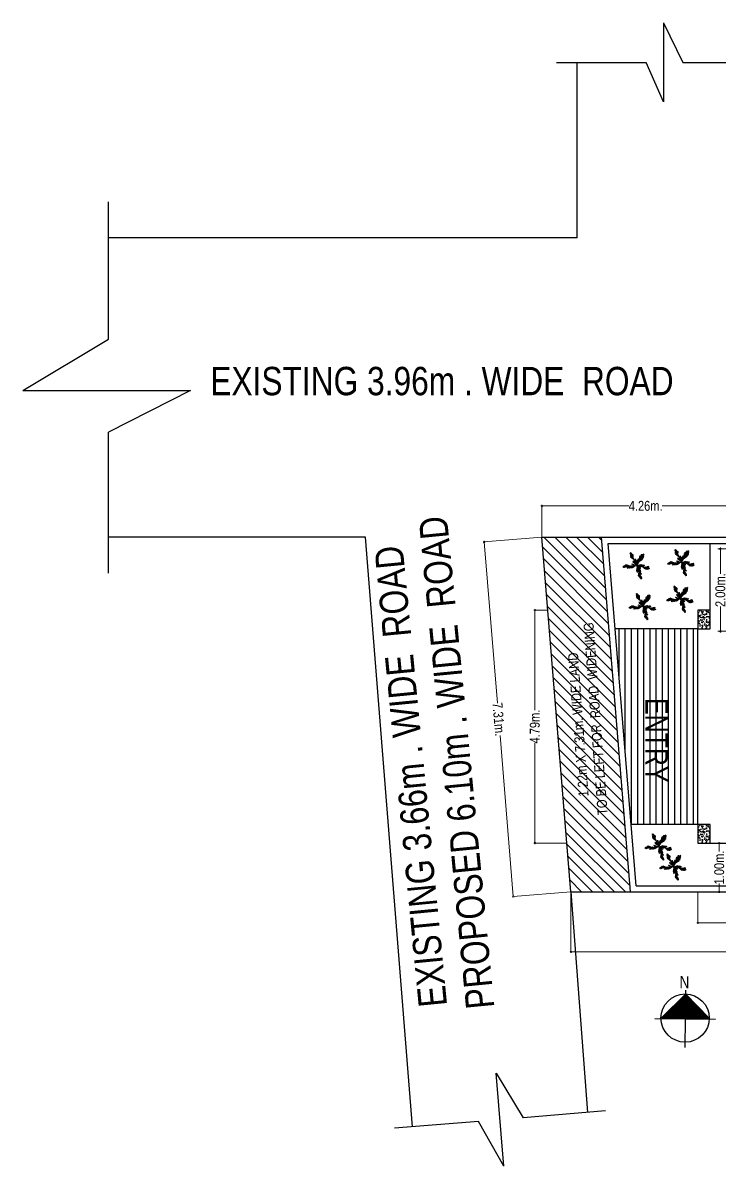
# Model space of a CAD drawing. Header units: inches. Extents: x -3410734 to 406749, y -209950 to -6742.
# Drawn here: x -3410734 to -3410171, y -80013 to -79088 of the extents above; entities that cross this region are included whole.
import ezdxf
from ezdxf.enums import TextEntityAlignment as Align

# ---------------------------------------------------------------- set-up
doc = ezdxf.new("R2010")
doc.units = ezdxf.units.IN
doc.header["$LTSCALE"] = 30
doc.header["$MEASUREMENT"] = 0
doc.header["$PDMODE"] = 3
doc.linetypes.add('PHANTOM2', pattern=[1.25, 0.625, -0.125, 0.125, -0.125, 0.125, -0.125])
doc.layers.get('Defpoints').update_dxf_attribs({"lineweight": 30})
for name, color, linetype, lineweight in [('CAR', 190, 'Continuous', 30), ('column', 1, 'Continuous', 30), ('DIM', 136, 'Continuous', 30), ('hash', 251, 'Continuous', 30), ('HATCH', 8, 'Continuous', 30), ('SEC-LINE', 4, 'PHANTOM2', 30), ('TEXT', 7, 'Continuous', 30), ('TREE', 3, 'Continuous', 30), ('WALL', 7, 'Continuous', 30)]:
    doc.layers.add(name, color=color, linetype=linetype, lineweight=lineweight)
doc.styles.get("Standard").update_dxf_attribs({"font": 'arial.ttf'})
doc.styles.add('style H', font='arial.ttf', dxfattribs={"width": 0.8, "height": 8})
doc.styles.add('styleM', font='arial.ttf', dxfattribs={"width": 0.8, "height": 8})
doc.styles.add('styleSH', font='arial.ttf', dxfattribs={"width": 0.8})
doc.dimstyles.new('DIT-3', dxfattribs={"dimtxt": 8, "dimasz": 3, "dimexe": 0.18, "dimexo": 0.0625, "dimgap": 0.09, "dimtad": 0, "dimtoh": 1, "dimlfac": 0.0254, "dimzin": 0, "dimdsep": 46, "dimtxsty": 'style H', "dimblk": 'DOTSMALL', "dimcen": 3, "dimclrd": 36, "dimclre": 32, "dimclrt": 26, "dimadec": 0, "dimazin": 0, "dimtfac": 1, "dimtix": 1, "dimtofl": 0, "dimtmove": 0, "dimatfit": 3, "dimldrblk": 'DOTSMALL', "dimfxl": 1, "dimtolj": 1, "dimtzin": 0, "dimlwd": 15, "dimlwe": 15, "dimarcsym": 0})
doc.dimstyles.new('DIT-5', dxfattribs={"dimtxt": 8, "dimasz": 3, "dimexe": 2, "dimexo": 0.0625, "dimgap": 0, "dimtad": 0, "dimlfac": 0.0254, "dimzin": 0, "dimdsep": 46, "dimtxsty": 'styleM', "dimblk": 'DOTSMALL', "dimcen": 3, "dimdle": 1, "dimclrd": 36, "dimclre": 32, "dimclrt": 107, "dimadec": 0, "dimazin": 0, "dimtfac": 1, "dimtix": 1, "dimtofl": 0, "dimtmove": 0, "dimatfit": 3, "dimldrblk": 'DOTSMALL', "dimfxl": 1, "dimtolj": 1, "dimtzin": 0, "dimlwd": 9, "dimlwe": 9, "dimarcsym": 0})

# ---------------------------------------------------------------- blocks, each defined once
blk = doc.blocks.new('_DotSmall')
at = {"layer": 'DIM', "color": 0, "const_width": 0.5}
blk.add_lwpolyline([(-0.0625, 0, 1), (0.0625, 0, 1)], format="xyb", close=True, dxfattribs=at)
blk = doc.blocks.new('*D120')
at = {"layer": 'Defpoints', "color": 0, "transparency": 16777216}
for p in [(-3410290.88, -79791.25), (-3409306.63, -79791.25), (-3409306.63, -79839.8)]:
    blk.add_point(p, dxfattribs=at)
at = {"layer": 'WALL', "color": 32, "lineweight": 15, "transparency": 16777216}
for p, q in [((-3410290.88, -79791.31), (-3410290.88, -79839.98)), ((-3409306.63, -79791.31), (-3409306.63, -79839.98))]:
    blk.add_line(p, q, dxfattribs=at)
at = {"layer": 'WALL', "color": 36, "lineweight": 15, "transparency": 16777216}
for p, q in [((-3410290.88, -79839.8), (-3409814.48, -79839.8)), ((-3409306.63, -79839.8), (-3409783.03, -79839.8))]:
    blk.add_line(p, q, dxfattribs=at)
at = {"layer": 'WALL', "color": 36, "lineweight": 15, "transparency": 16777216, "xscale": 3, "yscale": 3, "zscale": 3, "rotation": 180}
blk.add_blockref('_DotSmall', (-3410290.88, -79839.8), dxfattribs=at)
at = {"layer": 'WALL', "color": 36, "lineweight": 15, "transparency": 16777216, "xscale": 3, "yscale": 3, "zscale": 3}
blk.add_blockref('_DotSmall', (-3409306.63, -79839.8), dxfattribs=at)
at = {"layer": 'WALL', "color": 26, "transparency": 16777216, "insert": (-3409798.76, -79839.8), "char_height": 8, "attachment_point": 5, "style": 'style H'}
blk.add_mtext('\\A1;25.00m.', dxfattribs=at)
blk = doc.blocks.new('*D123')
at = {"layer": 'Defpoints', "color": 0, "transparency": 16777216}
for p in [(-3410314.38, -79504.38), (-3410290.88, -79791.25), (-3410337.55, -79795.07)]:
    blk.add_point(p, dxfattribs=at)
at = {"layer": 'WALL', "color": 32, "lineweight": 15, "transparency": 16777216}
for p, q in [((-3410314.44, -79504.39), (-3410361.23, -79508.22)), ((-3410290.94, -79791.25), (-3410337.73, -79795.08))]:
    blk.add_line(p, q, dxfattribs=at)
at = {"layer": 'WALL', "color": 36, "lineweight": 15, "transparency": 16777216}
for p, q in [((-3410361.05, -79508.2), (-3410350.37, -79638.52)), ((-3410337.55, -79795.07), (-3410348.23, -79664.75))]:
    blk.add_line(p, q, dxfattribs=at)
at = {"layer": 'WALL', "color": 36, "lineweight": 15, "transparency": 16777216, "xscale": 3, "yscale": 3, "zscale": 3}
for p, rotation in [((-3410361.05, -79508.2), 94.6832487299576), ((-3410337.55, -79795.07), 274.6832487299576)]:
    blk.add_blockref('_DotSmall', p, dxfattribs=dict(at, rotation=rotation))
at = {"layer": 'WALL', "color": 26, "transparency": 16777216, "insert": (-3410349.3, -79651.64), "char_height": 8, "attachment_point": 5, "rotation": 274.68325, "style": 'style H'}
blk.add_mtext('\\A1;7.31m.', dxfattribs=at)
blk = doc.blocks.new('*D124')
at = {"layer": 'Defpoints', "color": 0, "transparency": 16777216}
for p in [(-3410314.38, -79479.07), (-3410314.38, -79504.38), (-3410146.63, -79504.38)]:
    blk.add_point(p, dxfattribs=at)
at = {"layer": 'WALL', "color": 32, "lineweight": 15, "transparency": 16777216}
for p, q in [((-3410314.38, -79504.32), (-3410314.38, -79478.89)), ((-3410146.63, -79504.32), (-3410146.63, -79478.89))]:
    blk.add_line(p, q, dxfattribs=at)
at = {"layer": 'WALL', "color": 36, "lineweight": 15, "transparency": 16777216}
for p, q in [((-3410314.38, -79479.07), (-3410243.82, -79479.07)), ((-3410146.63, -79479.07), (-3410217.2, -79479.07))]:
    blk.add_line(p, q, dxfattribs=at)
at = {"layer": 'WALL', "color": 36, "lineweight": 15, "transparency": 16777216, "xscale": 3, "yscale": 3, "zscale": 3, "rotation": 180}
blk.add_blockref('_DotSmall', (-3410314.38, -79479.07), dxfattribs=at)
at = {"layer": 'WALL', "color": 36, "lineweight": 15, "transparency": 16777216, "xscale": 3, "yscale": 3, "zscale": 3}
blk.add_blockref('_DotSmall', (-3410146.63, -79479.07), dxfattribs=at)
at = {"layer": 'WALL', "color": 26, "transparency": 16777216, "insert": (-3410230.51, -79479.07), "char_height": 8, "attachment_point": 5, "style": 'style H'}
blk.add_mtext('\\A1;4.26m.', dxfattribs=at)
blk = doc.blocks.new('*D84')
at = {"layer": 'Defpoints', "color": 0, "transparency": 16777216}
for p in [(-3410178.6, -79751.75), (-3410179.33, -79791.25), (-3410171.04, -79791.25)]:
    blk.add_point(p, dxfattribs=at)
at = {"layer": 'WALL', "color": 32, "lineweight": 15, "transparency": 16777216}
for p, q in [((-3410178.54, -79751.75), (-3410170.86, -79751.75)), ((-3410179.26, -79791.25), (-3410170.86, -79791.25))]:
    blk.add_line(p, q, dxfattribs=at)
at = {"layer": 'WALL', "color": 36, "lineweight": 15, "transparency": 16777216}
for p, q in [((-3410171.04, -79751.75), (-3410171.04, -79758.61)), ((-3410171.04, -79791.25), (-3410171.04, -79784.38))]:
    blk.add_line(p, q, dxfattribs=at)
at = {"layer": 'WALL', "color": 36, "lineweight": 15, "transparency": 16777216, "xscale": 3, "yscale": 3, "zscale": 3}
for p, rotation in [((-3410171.04, -79751.75), 90), ((-3410171.04, -79791.25), 270)]:
    blk.add_blockref('_DotSmall', p, dxfattribs=dict(at, rotation=rotation))
at = {"layer": 'WALL', "color": 26, "transparency": 16777216, "insert": (-3410171.04, -79771.5), "char_height": 8, "attachment_point": 5, "rotation": 90, "style": 'style H'}
blk.add_mtext('\\A1;1.00m.', dxfattribs=at)
blk = doc.blocks.new('*D16')
at = {"layer": 'CAR', "color": 32, "lineweight": 15, "transparency": 16777216}
for p, q in [((-3410188.36, -79791.31), (-3410188.36, -79816.44)), ((-3409346.13, -79791.31), (-3409346.13, -79816.44))]:
    blk.add_line(p, q, dxfattribs=at)
at = {"layer": 'CAR', "color": 36, "lineweight": 15, "transparency": 16777216}
for p, q in [((-3410188.36, -79816.26), (-3409782.97, -79816.26)), ((-3409346.13, -79816.26), (-3409751.52, -79816.26))]:
    blk.add_line(p, q, dxfattribs=at)
at = {"layer": 'Defpoints', "color": 0, "transparency": 16777216}
for p in [(-3410188.36, -79791.25), (-3409346.13, -79791.25), (-3410188.36, -79816.26)]:
    blk.add_point(p, dxfattribs=at)
at = {"layer": 'CAR', "color": 36, "lineweight": 15, "transparency": 16777216, "xscale": 3, "yscale": 3, "zscale": 3, "rotation": 180}
blk.add_blockref('_DotSmall', (-3410188.36, -79816.26), dxfattribs=at)
at = {"layer": 'CAR', "color": 36, "lineweight": 15, "transparency": 16777216, "xscale": 3, "yscale": 3, "zscale": 3}
blk.add_blockref('_DotSmall', (-3409346.13, -79816.26), dxfattribs=at)
at = {"layer": 'CAR', "color": 26, "transparency": 16777216, "insert": (-3409767.25, -79816.26), "char_height": 8, "attachment_point": 5, "style": 'style H'}
blk.add_mtext('\\A1;20.90m.', dxfattribs=at)
blk = doc.blocks.new('*D19')
at = {"layer": 'CAR', "color": 32, "lineweight": 15, "transparency": 16777216}
for p, q in [((-3410309.62, -79563.32), (-3410320.27, -79563.32)), ((-3410294.18, -79751.75), (-3410320.27, -79751.75))]:
    blk.add_line(p, q, dxfattribs=at)
at = {"layer": 'CAR', "color": 36, "lineweight": 15, "transparency": 16777216}
for p, q in [((-3410320.09, -79563.32), (-3410320.09, -79644.22)), ((-3410320.09, -79751.75), (-3410320.09, -79670.84))]:
    blk.add_line(p, q, dxfattribs=at)
at = {"layer": 'Defpoints', "color": 0, "transparency": 16777216}
for p in [(-3410320.09, -79563.32), (-3410309.55, -79563.32), (-3410294.12, -79751.75)]:
    blk.add_point(p, dxfattribs=at)
at = {"layer": 'CAR', "color": 36, "lineweight": 15, "transparency": 16777216, "xscale": 3, "yscale": 3, "zscale": 3}
for p, rotation in [((-3410320.09, -79563.32), 90), ((-3410320.09, -79751.75), 270)]:
    blk.add_blockref('_DotSmall', p, dxfattribs=dict(at, rotation=rotation))
at = {"layer": 'CAR', "color": 26, "transparency": 16777216, "insert": (-3410320.09, -79657.53), "char_height": 8, "attachment_point": 5, "rotation": 90, "style": 'style H'}
blk.add_mtext('\\A1;4.79m.', dxfattribs=at)
blk = doc.blocks.new('*D107')
at = {"layer": 'Defpoints', "color": 0, "transparency": 16777216}
for p in [(-3410170.11, -79513.8), (-3410162.17, -79513.8), (-3410162.17, -79580.49)]:
    blk.add_point(p, dxfattribs=at)
at = {"layer": 'WALL', "color": 32, "lineweight": 9, "transparency": 16777216}
for p, q in [((-3410162.23, -79513.8), (-3410172.11, -79513.8)), ((-3410162.23, -79580.49), (-3410172.11, -79580.49))]:
    blk.add_line(p, q, dxfattribs=at)
at = {"layer": 'WALL', "color": 36, "lineweight": 9, "transparency": 16777216}
for p, q in [((-3410170.11, -79512.8), (-3410170.11, -79533.99)), ((-3410170.11, -79581.49), (-3410170.11, -79560.29))]:
    blk.add_line(p, q, dxfattribs=at)
at = {"layer": 'WALL', "color": 36, "lineweight": 9, "transparency": 16777216, "xscale": 3, "yscale": 3, "zscale": 3}
for p, rotation in [((-3410170.11, -79513.8), 90), ((-3410170.11, -79580.49), 270)]:
    blk.add_blockref('_DotSmall', p, dxfattribs=dict(at, rotation=rotation))
at = {"layer": 'WALL', "color": 107, "transparency": 16777216, "insert": (-3410170.11, -79547.14), "char_height": 8, "attachment_point": 5, "rotation": 90, "style": 'styleM'}
blk.add_mtext('\\A1;2.00m.', dxfattribs=at)
blk = doc.blocks.new('COCONUT')
at = {"layer": 'TREE', "color": 122}
for p, q in [((-15.9, 32.1), (-22, 39.7)), ((-15.9, 32.1), (-21.9, 38.6)), ((-15.8, 32), (-15.9, 38.8)), ((-15.6, 31.6), (-15.7, 38.7)), ((17, 30.3), (16.7, 38.6)), ((17.4, 31), (17.1, 38.9)), ((17.9, 32), (17.6, 39.3)), ((18.1, 32.4), (17.8, 39.5)), ((18.3, 32.8), (18, 39.6)), ((18.4, 32.9), (23.2, 43.8)), ((18.4, 32.9), (24.1, 43.3)), ((18.4, 32.9), (22.3, 43)), ((18.4, 32.9), (21.3, 42.2)), ((18.4, 32.9), (24, 42.1)), ((18.4, 32.9), (20.5, 41.6)), ((18.4, 32.9), (19.7, 41)), ((18.4, 32.9), (24, 40.9)), ((18.4, 32.9), (24, 39.8)), ((18.4, 32.9), (23.9, 38.9)), ((-13.3, -2.4), (-25.2, 1.5)), ((-12.1, -2.2), (-24, 1.7)), ((-15.9, 32.1), (-21.8, 37.7)), ((-15.8, 32), (-21.6, 35.6)), ((-15.6, 31.6), (-21.6, 35.3)), ((-15.3, 31.2), (-21.6, 35)), ((-14.8, 30.2), (-21.5, 34.4)), ((-14.4, 29.5), (-21.5, 33.9)), ((-9.6, -1.7), (-21.5, 2.2)), ((-14, 28.8), (-21.4, 33.4)), ((-13.5, 28), (-21.4, 32.8)), ((-13, 27.1), (-21.3, 32.2)), ((-12.3, 25.8), (-21.3, 31.4)), ((-11.6, 24.6), (-21.2, 30.5)), ((-8.7, -1.6), (-20.6, 2.3)), ((-9.8, 21.5), (-20.5, 28.1)), ((-7.9, -1.4), (-19.8, 2.5)), ((-9, 20.1), (-19.7, 26.6)), ((-6.8, -1.2), (-18.8, 2.7)), ((-7.8, 18), (-18.5, 24.6)), ((-5.8, 14.5), (-16.5, 21.1)), ((-15.3, 31.2), (-15.5, 38.5)), ((-3.3, -0.6), (-15.2, 3.3)), ((-14.8, 30.2), (-14.9, 38.1)), ((-14.4, 29.5), (-14.6, 37.8)), ((-14, 28.8), (-14.2, 37.6)), ((-1.9, -0.3), (-13.8, 3.6)), ((-13.5, 28), (-13.7, 37.2)), ((0, 0), (-11.9, 3.9)), ((-9.8, 21.5), (-10.1, 34.1)), ((-9, 20.1), (-9.2, 32.6)), ((-7.8, 18), (-8, 30.5)), ((-3.9, 11.2), (-4.2, 23.7)), ((-3.5, 10.4), (-3.7, 23)), ((-3, 9.7), (-3.3, 22.3)), ((-2.5, 8.8), (-2.8, 21.3)), ((-1.8, 7.6), (-2.1, 20.1)), ((-0.7, 5.6), (-1, 18.2)), ((0, 4.5), (-0.3, 17)), ((3.3, 2.7), (2.8, 15.2)), ((3.3, 2.7), (13.6, 9.9)), ((4.2, 4.4), (3.7, 17)), ((4.2, 4.4), (14.5, 11.6)), ((4.8, 5.6), (4.3, 18.2)), ((4.8, 5.6), (15.1, 12.8)), ((5.8, 7.6), (5.3, 20.2)), ((5.8, 7.6), (16.1, 14.8)), ((6.4, 8.9), (5.9, 21.4)), ((6.1, 0.1), (17.8, 4.7)), ((6.1, 0.1), (16.3, -7.2)), ((6.9, 9.8), (6.4, 22.4)), ((7.5, 0), (19.1, 4.6)), ((12.2, 20.5), (22.5, 27.7)), ((12.9, 22), (23.2, 29.2)), ((14.5, 25.2), (14.1, 36.5)), ((14.5, 25.2), (23.8, 31.7)), ((15.1, 26.5), (14.7, 37)), ((15.1, 26.5), (23.8, 32.5)), ((15.8, 27.8), (15.4, 37.6)), ((15.8, 27.8), (23.8, 33.4)), ((16.2, 28.7), (15.9, 37.9)), ((16.2, 28.7), (23.8, 34)), ((16.7, 29.5), (16.3, 38.3)), ((16.7, 29.5), (23.8, 34.6)), ((17, 30.3), (23.9, 35)), ((17.4, 31), (23.9, 35.5)), ((17.9, 32), (23.9, 36.2)), ((18.1, 32.4), (23.9, 36.5)), ((18.3, 32.8), (23.9, 36.7)), ((25.6, -2.3), (37.3, 2.4)), ((29.2, -2.7), (39.7, 1.5)), ((30.6, -2.9), (40.4, 1)), ((32, -3), (41.1, 0.6)), ((33, -3.2), (41.7, 0.2)), ((-33.3, -6.1), (-40.5, -9.8)), ((-33.1, -6), (-39.6, -3.9)), ((-32.7, -6), (-39.4, -3.7)), ((-32.2, -5.9), (-39.2, -3.6)), ((-31.1, -5.7), (-38.6, -3.2)), ((-33.1, -6), (-38.4, -10.3)), ((-30.3, -5.5), (-38.2, -2.9)), ((-32.7, -6), (-38.2, -10.4)), ((-32.2, -5.9), (-37.9, -10.5)), ((-29.5, -5.4), (-37.8, -2.6)), ((-28.6, -5.2), (-37.4, -2.3)), ((-31.1, -5.7), (-37.3, -10.6)), ((-27.6, -5), (-36.9, -2)), ((-30.3, -5.5), (-36.8, -10.7)), ((-29.5, -5.4), (-36.3, -10.9)), ((-28.6, -5.2), (-35.8, -11)), ((-27.6, -5), (-35.2, -11.2)), ((-26.2, -4.8), (-34.4, -11.4)), ((-24.8, -4.5), (-33.6, -11.6)), ((-21.2, -3.9), (-31, -11.7)), ((-19.6, -3.6), (-29.4, -11.4)), ((-17.2, -3.1), (-27, -11)), ((-4.6, -20.8), (-13.7, -29.4)), ((-8.8, -34), (-13.5, -40.7)), ((-8.8, -34), (-13.4, -41.6)), ((-8.8, -34), (-13.3, -42.6)), ((-8.8, -34), (-13.1, -43.9)), ((-8.8, -34), (-13, -45.1)), ((-3.8, -18.5), (-12.9, -27.1)), ((-8.8, -34), (-12, -45.4)), ((-1.9, -0.3), (-11.7, -8.2)), ((-2.2, -13.5), (-11.3, -22.1)), ((-8.8, -34), (-11.2, -44.5)), ((-1.4, -11), (-10.5, -19.7)), ((-8.8, -34), (-10.4, -43.6)), ((-1.2, -10.2), (-10.3, -18.8)), ((-0.9, -9.4), (-10, -18.1)), ((-0.6, -8.4), (-9.7, -17)), ((-8.8, -34), (-9.6, -42.8)), ((-0.1, -7.1), (-9.2, -15.7)), ((-8.8, -34), (-9, -42.1)), ((-8.8, -33.8), (-7.5, -40.5)), ((-8.7, -33.4), (-7.4, -40.4)), ((0.6, -4.9), (-8.6, -13.6)), ((-8.5, -32.9), (-7.2, -40.1)), ((-8.2, -31.9), (-6.7, -39.7)), ((1, -3.7), (-8.1, -12.3)), ((-7.9, -31.1), (-6.4, -39.3)), ((-7.7, -30.3), (-6.1, -39)), ((1.6, -1.8), (-7.5, -10.4)), ((-7.4, -29.5), (-5.7, -38.5)), ((-7.1, -28.5), (-5.3, -38.1)), ((-6.6, -27.1), (-4.7, -37.5)), ((-6.2, -25.7), (-4.1, -36.8)), ((-5.1, -22.3), (-2.8, -34.7)), ((-1.4, -11), (0.9, -23.4)), ((-1.2, -10.2), (1.2, -22.5)), ((-0.9, -9.4), (1.4, -21.8)), ((-0.6, -8.4), (1.7, -20.7)), ((-0.1, -7.1), (2.2, -19.4)), ((0.6, -4.9), (2.9, -17.3)), ((1, -3.7), (3.3, -16)), ((7.5, 0), (17.7, -7.3)), ((9.7, -0.3), (19.9, -7.6)), ((11.1, -0.5), (21.3, -7.8)), ((12.1, -0.6), (22.4, -7.9)), ((13, -0.7), (23.2, -8)), ((13.8, -0.8), (24.1, -8.1)), ((16.4, -1.1), (26.6, -8.4)), ((17.6, -1.3), (27.8, -8.6)), ((21.6, -1.8), (31.8, -9.1)), ((24, -2.1), (34.2, -9.4)), ((34, -3.3), (42.1, -0.1)), ((34.8, -3.4), (42.5, -0.3)), ((35.6, -3.5), (42.9, -0.6)), ((36.7, -3.6), (43.5, -0.9)), ((37.2, -3.7), (43.8, -1.1)), ((37.6, -3.7), (44, -1.2)), ((37.8, -3.7), (45.8, -2.4)), ((37.8, -3.7), (46.6, -2.8)), ((37.8, -3.7), (47.5, -3.4)), ((37.8, -3.7), (49.6, -4.7)), ((37.8, -3.7), (48.5, -4.1)), ((37.8, -3.7), (45.2, -7)), ((37.8, -3.7), (46.1, -6.7)), ((37.8, -3.7), (47.1, -6.4)), ((37.8, -3.7), (48.3, -6)), ((37.8, -3.7), (49.4, -5.7))]:
    blk.add_line(p, q, dxfattribs=at)
at = {"layer": 'TREE', "color": 243}
for p, q in [((1.6, 0.3), (-29.5, -5.4)), ((2.1, 0.7), (-15.9, 32.1)), ((18.8, 33.8), (2.2, 0.4)), ((37.3, -3.7), (2.3, 0.6)), ((2.1, -0.3), (-7.7, -30.3))]:
    blk.add_line(p, q, dxfattribs=at)

msp = doc.modelspace()

# ---------------------------------------------------------------- hatches: boundary and pattern name
at = {"layer": 'hash'}
h = msp.add_hatch(dxfattribs=at)
h.set_pattern_fill('AR-CONC', color=256, scale=0.65, angle=540, style=0)
h.set_pattern_definition([(230, (-3333394.6476, 72025.3535), (-4.66219119, 0.40788888), [0.4875, -5.3625]), (175, (-3333394.6476, 72025.3535), (0.90188367, -4.88924887), [0.39, -4.29]), (280.4514, (-3333395.036, 72025.3875), (-3.76031098, -4.48135702), [0.41431123, -4.55742373]), (226.1842, (-3333394.6476, 72024.0535), (-6.93706682, 1.0758736), [0.73125, -8.04375]), (276.6356, (-3333395.226, 72024.143), (-6.07530759, -6.33176616), [0.62146687, -6.8361345]), (171.1842, (-3333394.6476, 72024.0535), (-6.07530264, -6.3317709), [0.585, -6.435]), (201, (-3333395.2976, 72024.3785), (-3.87989584, 2.61702279), [0.4875, -5.3625]), (146, (-3333395.2976, 72024.3785), (-1.58154966, -4.71347529), [0.39, -4.29]), (251.4514, (-3333395.621, 72024.5966), (-5.46144709, -2.09644823), [0.41431123, -4.55742373]), (217.5, (-3333394.6476, 72025.3535), (-0.07903906, -2.16381005), [0, -4.238, 0, -4.355, 0, -4.30625]), (187.5, (-3333394.6476, 72025.3535), (-1.709951993, -2.563676127), [0, -2.483, 0, -4.1405, 0, -1.64125]), (147.5, (-3333393.198, 72025.3535), (-3.469845835, 0.146606666), [0, -1.625, 0, -5.07, 0, -6.7275]), (137.5, (-3333392.548, 72025.3535), (-3.7907101, -0.650682385), [0, -2.1125, 0, -3.367, 0, -4.7775])])
h.paths.add_polyline_path([(-3410188.358, -79578.382), (-3410178.358, -79578.382), (-3410178.358, -79563.382), (-3410188.358, -79563.382)])
h = msp.add_hatch(dxfattribs=at)
h.set_pattern_fill('AR-CONC', color=256, scale=0.65, angle=540, style=0)
h.set_pattern_definition([(230, (-3333394.6476, 71851.9905), (-4.66219119, 0.40788888), [0.4875, -5.3625]), (175, (-3333394.6476, 71851.9905), (0.90188367, -4.88924887), [0.39, -4.29]), (280.4514, (-3333395.036, 71852.0245), (-3.76031098, -4.48135702), [0.41431123, -4.55742373]), (226.1842, (-3333394.6476, 71850.6905), (-6.93706682, 1.0758736), [0.73125, -8.04375]), (276.6356, (-3333395.226, 71850.78), (-6.07530759, -6.33176616), [0.62146687, -6.8361345]), (171.1842, (-3333394.6476, 71850.6905), (-6.07530264, -6.3317709), [0.585, -6.435]), (201, (-3333395.2976, 71851.0155), (-3.87989584, 2.61702279), [0.4875, -5.3625]), (146, (-3333395.2976, 71851.0155), (-1.58154966, -4.71347529), [0.39, -4.29]), (251.4514, (-3333395.621, 71851.2335), (-5.46144709, -2.09644823), [0.41431123, -4.55742373]), (217.5, (-3333394.6476, 71851.9905), (-0.07903906, -2.16381005), [0, -4.238, 0, -4.355, 0, -4.30625]), (187.5, (-3333394.6476, 71851.9905), (-1.709951993, -2.563676127), [0, -2.483, 0, -4.1405, 0, -1.64125]), (147.5, (-3333393.198, 71851.9905), (-3.469845835, 0.146606666), [0, -1.625, 0, -5.07, 0, -6.7275]), (137.5, (-3333392.548, 71851.9905), (-3.7907101, -0.650682385), [0, -2.1125, 0, -3.367, 0, -4.7775])])
h.paths.add_polyline_path([(-3410188.358, -79751.745), (-3410178.358, -79751.745), (-3410178.358, -79736.745), (-3410188.358, -79736.745)])
at = {"layer": 'HATCH', "lineweight": 20, "ltscale": 2}
h = msp.add_hatch(dxfattribs=at)
h.set_pattern_fill('ANSI31', color=256, scale=50, angle=90, style=0)
h.set_pattern_definition([(135, (-3561300.4677, -46250.023), (-4.41941738, -4.41941738), [])])
h.paths.add_polyline_path([(-3410266.222, -79504.382), (-3410314.383, -79504.382), (-3410290.883, -79791.245), (-3410242.722, -79791.245)])
h.paths.add_polyline_path([(-3410258.597, -79733.137), (-3410270.676, -79570.811), (-3410283.226, -79571.744), (-3410271.147, -79734.071)], flags=24)
h.paths.add_polyline_path([(-3410274.219, -79715.814), (-3410283.382, -79592.667), (-3410295.775, -79593.59), (-3410286.612, -79716.736)], flags=24)
at = {"layer": 'HATCH'}
h = msp.add_hatch(dxfattribs=at)
h.set_pattern_fill('ANSI31', color=256, scale=40, angle=45, style=0)
h.set_pattern_definition([(90, (-3620936.9513, 0), (-5, 1e-15), [])])
h.paths.add_polyline_path([(-3410188.358, -79578.382), (-3410255.143, -79578.382), (-3410242.17, -79736.745), (-3410188.358, -79736.745)])
h.paths.add_polyline_path([(-3410208.225, -79630.844), (-3410208.225, -79706.274), (-3410235.225, -79706.274), (-3410235.225, -79630.844)], flags=24)
at = {"layer": 'SEC-LINE', "linetype": 'Continuous', "ltscale": 0.5}
h = msp.add_hatch(dxfattribs=at)
h.set_pattern_fill('ANSI31', color=256, angle=359.516325, style=0)
h.set_pattern_definition([(44.5163252, (-3491572.71577, -78340.21518), (-0.08763905766, 0.0891313389), [])])
h.paths.add_polyline_path([(-3410198.269, -79873.787), (-3410217.948, -79893.136, 0.0000233), (-3410217.948, -79893.138), (-3410198.434, -79893.312)])
h = msp.add_hatch(dxfattribs=at)
h.set_pattern_fill('ANSI31', color=256, angle=359.516325, style=0)
h.set_pattern_definition([(44.5163252, (-3491572.88029, -78340.20467), (-0.08763905766, 0.0891313389), [])])
h.paths.add_polyline_path([(-3410198.434, -79873.776), (-3410198.598, -79893.302), (-3410179.084, -79893.476, 0.0002591), (-3410179.084, -79893.455)])

# ---------------------------------------------------------------- linework, layer by layer
at = {"layer": 'column'}
for points in [[(-3410178.358, -79578.382), (-3410178.358, -79563.382), (-3410188.358, -79563.382), (-3410188.358, -79578.382), (-3410178.358, -79578.382)], [(-3410178.358, -79751.745), (-3410178.358, -79736.745), (-3410188.358, -79736.745), (-3410188.358, -79751.745), (-3410178.358, -79751.745)]]:
    msp.add_lwpolyline(points, dxfattribs=at)
at = {"layer": 'SEC-LINE', "linetype": 'Continuous', "ltscale": 0.5}
for p, q in [((-3410198.076, -79873.776), (-3410217.755, -79893.126)), ((-3410198.409, -79870.803), (-3410198.799, -79917.091)), ((-3410198.434, -79873.776), (-3410179.084, -79893.455)), ((-3410223.026, -79893.729), (-3410174.181, -79894.165))]:
    msp.add_line(p, q, dxfattribs=at)
msp.add_circle((-3410198.598, -79893.291), 19.515, dxfattribs=at)
at = {"layer": 'WALL'}
for p, q in [((-3410216.199, -79088.402), (-3410216.199, -79152.308)), ((-3410216.199, -79088.402), (-3410200.494, -79120.355)), ((-3410302.459, -79120.355), (-3410230.01, -79120.355)), ((-3410285.765, -79262.357), (-3410285.765, -79120.355)), ((-3410216.199, -79152.308), (-3410230.01, -79120.355)), ((-3410200.494, -79120.355), (-3410129.938, -79120.355)), ((-3410664.777, -79344.164), (-3410664.777, -79233.187)), ((-3410285.765, -79262.357), (-3410664.777, -79262.357)), ((-3410733.916, -79385.739), (-3410664.777, -79344.164)), ((-3410733.916, -79385.739), (-3410598.496, -79385.739)), ((-3410598.496, -79385.739), (-3410664.777, -79419.528)), ((-3410664.777, -79533.49), (-3410664.777, -79419.528)), ((-3410456.95, -79504.319), (-3410664.777, -79504.319)), ((-3410419.071, -79981.204), (-3410456.95, -79504.319)), ((-3410290.883, -79791.245), (-3410314.383, -79504.382)), ((-3410314.383, -79504.382), (-3410146.633, -79504.382)), ((-3410242.722, -79791.245), (-3410266.222, -79504.382)), ((-3410238.115, -79786.245), (-3410260.796, -79509.382)), ((-3410260.796, -79509.382), (-3410141.633, -79509.382)), ((-3410178.358, -79563.382), (-3410178.358, -79509.382)), ((-3410188.358, -79578.382), (-3410255.143, -79578.382)), ((-3410188.358, -79736.745), (-3410188.358, -79578.382)), ((-3410188.358, -79736.745), (-3410242.17, -79736.745)), ((-3410178.358, -79751.745), (-3410058.635, -79751.745)), ((-3410290.883, -79791.245), (-3409306.633, -79791.245)), ((-3410290.883, -79791.245), (-3410277.459, -79969.603)), ((-3410238.115, -79786.245), (-3409311.633, -79786.245)), ((-3410345.183, -80013.024), (-3410351.347, -79937.783)), ((-3410351.347, -79937.783), (-3410329.648, -79973.878)), ((-3410263.058, -79968.423), (-3410329.648, -79973.878)), ((-3410365.721, -79976.834), (-3410433.473, -79982.384)), ((-3410345.183, -80013.024), (-3410365.721, -79976.834))]:
    msp.add_line(p, q, dxfattribs=at)

# ---------------------------------------------------------------- block references
at = {"layer": 'TREE', "lineweight": 20, "xscale": -0.2399999997578561, "yscale": 0.2400000000343425, "zscale": 0.24}
for p in [(-3410237.129, -79527.329), (-3410200.905, -79524.769), (-3410201.763, -79554.328), (-3410232.11, -79560.412), (-3410219.253, -79754.71), (-3410207.451, -79770.927)]:
    msp.add_blockref('COCONUT', p, dxfattribs=at)

# ---------------------------------------------------------------- texts
at = {"layer": 'TEXT', "width": 0.8}
msp.add_text('EXISTING 3.96m . WIDE  ROAD', height=22.93145, dxfattribs=at).set_placement((-3410395.197, -79378.087), align=Align.MIDDLE_CENTER)
for s, height, rotation, p in [('PROPOSED 6.10m . WIDE  ROAD', 22.93145, 95.526473, (-3410383.391, -79686.698)), ('EXISTING 3.66m . WIDE  ROAD', 22.93145, 95.526473, (-3410420.414, -79697.882)), (' TO BE LEFT FOR  ROAD  WIDENING', 8.10777, 94.25544, (-3410270.909, -79652.441)), ('1.22m X 7.31m. WIDE LAND ', 8.10777, 94.25544, (-3410285.052, -79654.706))]:
    msp.add_text(s, height=height, rotation=rotation, dxfattribs=at).set_placement(p, align=Align.MIDDLE_CENTER)
msp.add_text('N', height=9.8, rotation=179.516325, dxfattribs=at).set_placement((-3410195.167, -79859.411))
at = {"layer": 'TEXT', "insert": (-3410230.725, -79668.559), "char_height": 18, "width": 491.37154, "attachment_point": 8, "rotation": 270, "style": 'styleSH'}
msp.add_mtext('ENTRY', dxfattribs=at)

# ---------------------------------------------------------------- dimensions: what is measured, and where the dimension line sits
at = {"layer": 'CAR'}
dim = msp.add_linear_dim(base=(-3410320.091, -79563.319), p1=(-3410294.119, -79751.745), p2=(-3410309.554, -79563.319), angle=90, text='4.79m.', dimstyle='DIT-3', override={"dimpost": 'm.'}, dxfattribs=at)
dim.commit()
dim.dimension.update_dxf_attribs({"geometry": '*D19', "text_midpoint": (-3410320.091, -79657.532)})
dim = msp.add_linear_dim(base=(-3410188.358, -79816.26), p1=(-3409346.133, -79791.245), p2=(-3410188.358, -79791.245), text='20.90m.', dimstyle='DIT-3', override={"dimpost": 'm.'}, dxfattribs=at)
dim.commit()
dim.dimension.update_dxf_attribs({"geometry": '*D16', "text_midpoint": (-3409767.245, -79816.26)})
at = {"layer": 'WALL'}
for base, p1, p2, text, picture, middle in [((-3410314.383, -79479.069), (-3410146.633, -79504.382), (-3410314.383, -79504.382), '4.26m.', '*D124', (-3410230.508, -79479.069)), ((-3409306.633, -79839.803), (-3410290.883, -79791.245), (-3409306.633, -79791.245), '25.00m.', '*D120', (-3409798.758, -79839.803))]:
    dim = msp.add_linear_dim(base=base, p1=p1, p2=p2, text=text, dimstyle='DIT-3', override={"dimpost": 'm.'}, dxfattribs=at)
    dim.commit()
    dim.dimension.update_dxf_attribs({"geometry": picture, "text_midpoint": middle})
dim = msp.add_aligned_dim(p1=(-3410314.383, -79504.382), p2=(-3410290.883, -79791.245), distance=-46.823, text='7.31m.', dimstyle='DIT-3', override={"dimpost": 'm.'}, dxfattribs=at)
dim.commit()
dim.dimension.update_dxf_attribs({"geometry": '*D123', "text_midpoint": (-3410349.3, -79651.637)})
for base, p1, p2, angle, text, dimstyle, override, picture, middle in [((-3410170.107, -79513.796), (-3410162.168, -79580.486), (-3410162.168, -79513.796), 270, '2.00m.', 'DIT-5', {"dimpost": 'm.', "dimfxl": 0.18}, '*D107', (-3410170.107, -79547.141)), ((-3410171.038, -79791.245), (-3410178.603, -79751.745), (-3410179.326, -79791.245), 90, '1.00m.', 'DIT-3', {"dimpost": 'm.'}, '*D84', (-3410171.038, -79771.495))]:
    dim = msp.add_linear_dim(base=base, p1=p1, p2=p2, angle=angle, text=text, dimstyle=dimstyle, override=override, dxfattribs=at)
    dim.commit()
    dim.dimension.update_dxf_attribs({"geometry": picture, "text_midpoint": middle})

doc.saveas('drawing.dxf')
